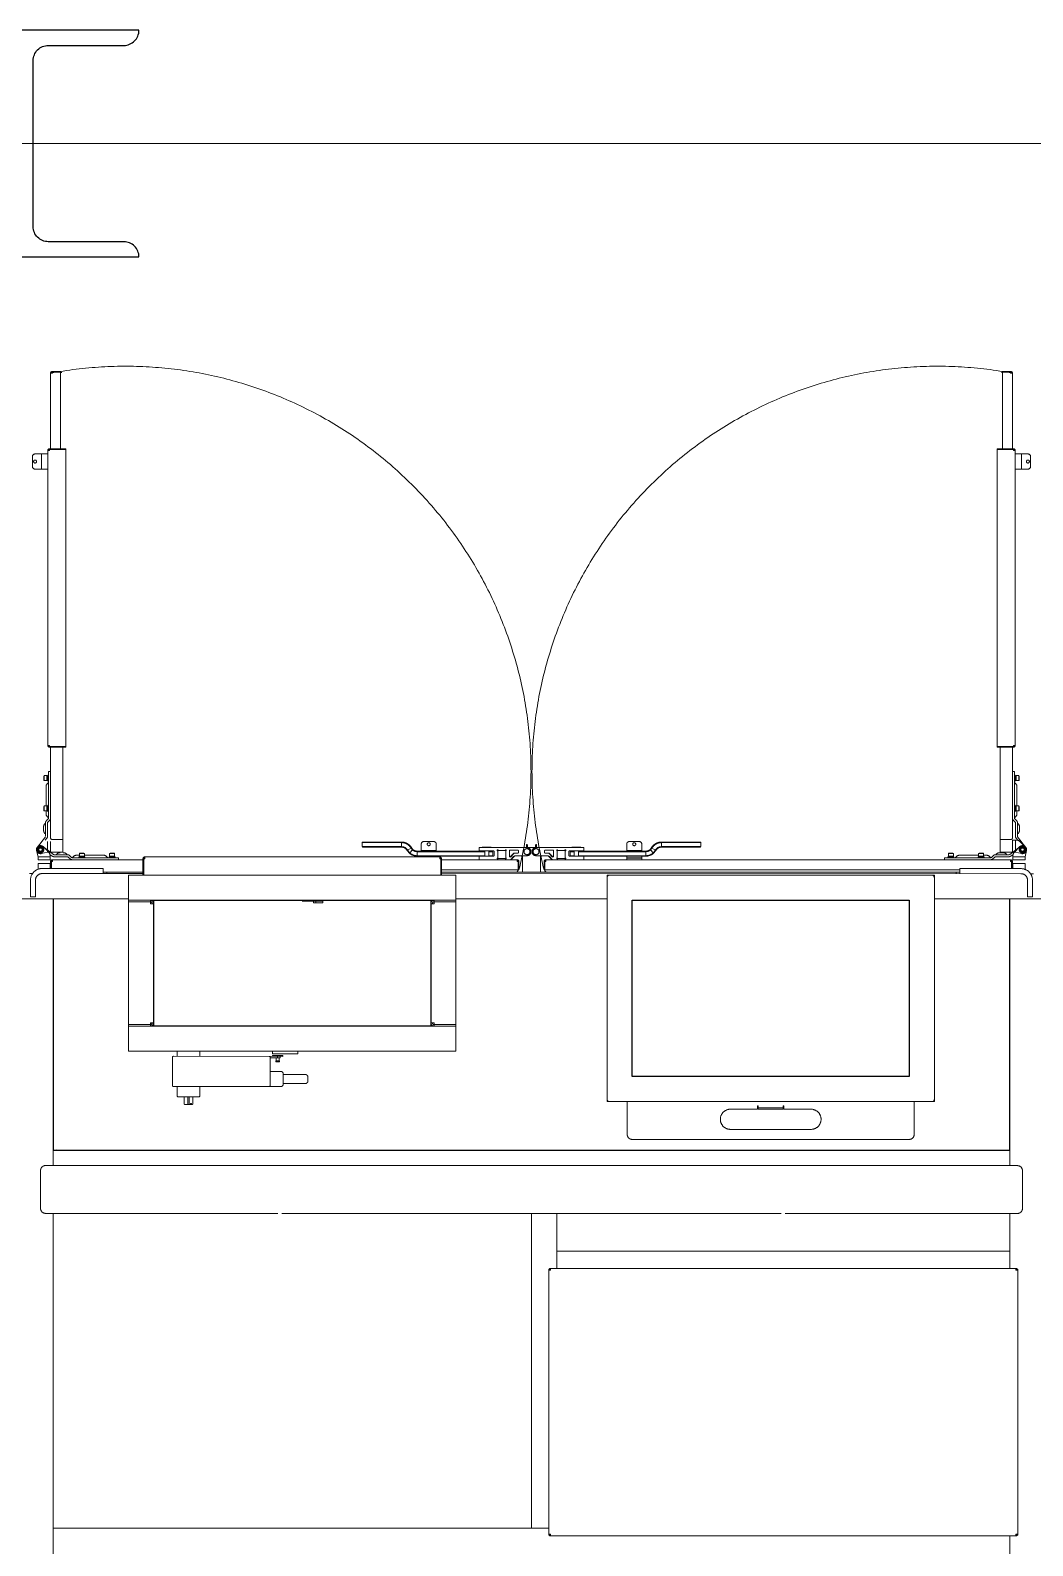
# Model space of a CAD drawing. Extents: x -681219 to -550379, y -242630 to -158199.
# Drawn here: x -580959 to -578969, y -207202 to -204192 of the extents above; entities that cross this region are included whole.
import ezdxf
from ezdxf.lldxf.tags import DXFTag

# ---------------------------------------------------------------- set-up
doc = ezdxf.new("R2010")
doc.units = 0
doc.header["$LTSCALE"] = 1000
doc.linetypes.add('DASHED2', pattern=[9.525, 6.35, -3.175])
doc.layers.get('0').update_dxf_attribs({"linetype": 'CONTINUOUS'})
for name, color, linetype, lineweight in [('famsun', 7, 'CONTINUOUS', 0), ('future', 4, 'DASHED2', 0), ('轴网_轴线', 1, 'CENTER2', 0)]:
    doc.layers.add(name, color=color, linetype=linetype, lineweight=lineweight)
doc.layers.add('GY_Bj_Hatch', color=9, linetype='CONTINUOUS')
doc.layers.add('interface', color=251, linetype='DASHED2')
tags = doc.linetypes.add('CENTER2', pattern=[28.575, 19.05, -3.175, 3.175, -3.175]).pattern_tags.tags
tags[10:11] = [DXFTag(74, 4), DXFTag(75, 0), DXFTag(340, '0'), DXFTag(46, 0.0), DXFTag(50, 0.0), DXFTag(44, 0.0), DXFTag(45, 0.0)]
tags[8:9] = [DXFTag(74, 4), DXFTag(75, 0), DXFTag(340, '0'), DXFTag(46, 0.0), DXFTag(50, 0.0), DXFTag(44, 0.0), DXFTag(45, 0.0)]
tags[6:7] = [DXFTag(74, 4), DXFTag(75, 0), DXFTag(340, '0'), DXFTag(46, 0.0), DXFTag(50, 0.0), DXFTag(44, 0.0), DXFTag(45, 0.0)]
tags[4:5] = [DXFTag(74, 4), DXFTag(75, 0), DXFTag(340, '0'), DXFTag(46, 0.0), DXFTag(50, 0.0), DXFTag(44, 0.0), DXFTag(45, 0.0)]

# ---------------------------------------------------------------- blocks, each defined once
blk = doc.blocks.new('轴网8FA15DC97FB90233')
at = {"layer": 'GY_Bj_Hatch', "color": 255}
blk.add_lwpolyline([(25275, 22725), (25725, 22725, -0.414214), (25695, 22695), (25545, 22695, 0.414214), (25515, 22665), (25515, 22335, 0.414214), (25545, 22305), (25695, 22305, -0.414214), (25725, 22275), (25275, 22275, -0.414214), (25305, 22305), (25455, 22305, 0.414214), (25485, 22335), (25485, 22665, 0.414214), (25455, 22695), (25305, 22695, -0.414214)], format="xyb", close=True, dxfattribs=at)
at = {"layer": '轴网_轴线'}
blk.add_line((-1200, 22500), (44200, 22500), dxfattribs=at)
blk = doc.blocks.new('GZDH002B0002XY_A_GZDH2200×2-8_V_1', base_point=(8943.5, 57016.5))
at = {"color": 0, "linetype": 'ByBlock', "lineweight": -2}
for p, q in [((11917.6, 58899.9), (11914.8, 58912.1)), ((11920.9, 58916.9), (11919.1, 58913.9)), ((11919.1, 58913.9), (11920.9, 58910.9)), ((11924.3, 58916.9), (11920.9, 58916.9)), ((11920.9, 58910.9), (11924.3, 58910.9)), ((11926.1, 58913.9), (11924.3, 58916.9)), ((11924.3, 58910.9), (11926.1, 58913.9)), ((11948.1, 58904.3), (11927.5, 58920.2)), ((11928.3, 58919.5), (11938.8, 58908.8)), ((12562.1, 58928.9), (12561.1, 58927.9)), ((12639.5, 58927.9), (12561.1, 58927.9)), ((12561.1, 58919.9), (12561.1, 58927.9)), ((12562.1, 58918.9), (12561.1, 58919.9)), ((12561.1, 58919.9), (12639.5, 58919.9)), ((12562.1, 58928.9), (12639.5, 58928.9)), ((12639.5, 58918.9), (12562.1, 58918.9)), ((12639.5, 58919.9), (12639.5, 58927.9)), ((12651.6, 58912.9), (12650.8, 58912.4)), ((12655.1, 58906.9), (12650.8, 58912.4)), ((12651.6, 58912.9), (12658.6, 58916.9)), ((12651.6, 58912.9), (12655.8, 58907.7)), ((12661.2, 58913.6), (12655.8, 58907.7)), ((12661.2, 58913.6), (12658.6, 58916.9)), ((12659.4, 58917.4), (12661.9, 58914.3)), ((12670.7, 58910.9), (12804.6, 58910.9)), ((12670.7, 58909.9), (12670.7, 58910.9)), ((12678.6, 58910.9), (12678.6, 58924.9)), ((12708.6, 58911.9), (12678.6, 58911.9)), ((12703.6, 58929.9), (12683.6, 58929.9)), ((12708.6, 58910.9), (12708.6, 58924.9)), ((12793.6, 58911.9), (12793.6, 58917.4)), ((12794.1, 58917.9), (12888.6, 58917.9)), ((12821.6, 58911.4), (12794.1, 58911.4)), ((12817.6, 58918.9), (12799.7, 58918.9)), ((12799.7, 58918.9), (12799.7, 58918.4)), ((12817.6, 58918.4), (12799.7, 58918.4)), ((12799.7, 58918.4), (12800.2, 58917.9)), ((12804.6, 58911.4), (12804.6, 58900.9)), ((12812.6, 58900.9), (12812.6, 58911.4)), ((12812.6, 58910.9), (12820.1, 58910.9)), ((12817, 58917.9), (12817.6, 58918.4)), ((12817.6, 58918.4), (12817.6, 58918.9)), ((12821.1, 58909.9), (12820.1, 58910.9)), ((12829.6, 58912.9), (12829.6, 58911.9)), ((12831.1, 58913.4), (12830.1, 58913.4)), ((12830.6, 58896.4), (12830.6, 58912.4)), ((12830.6, 58912.4), (12846.6, 58912.4)), ((12847.1, 58913.4), (12846.1, 58913.4)), ((12846.6, 58912.4), (12846.6, 58896.4)), ((12847.6, 58911.9), (12847.6, 58912.9)), ((12853.6, 58911.9), (12853.6, 58900.4)), ((12870.6, 58912.9), (12854.6, 58912.9)), ((12871.6, 58907.9), (12871.6, 58911.9)), ((12910.6, 58918.4), (12884.6, 58918.4)), ((12887.5, 58919.9), (12887.5, 58922.9)), ((12887.5, 58918.4), (12887.5, 58919.7)), ((12889.7, 58919.9), (12889.7, 58922.9)), ((12889.7, 58919.7), (12889.7, 58919.9)), ((12889.7, 58919.7), (12889.7, 58918.4)), ((12905.5, 58919.9), (12905.5, 58922.9)), ((12905.5, 58919.9), (12905.5, 58919.7)), ((12905.5, 58918.4), (12905.5, 58919.7)), ((12906.6, 58917.9), (13001.1, 58917.9)), ((12907.7, 58919.9), (12907.7, 58922.9)), ((12907.7, 58919.7), (12907.7, 58919.9)), ((12907.7, 58919.7), (12907.7, 58918.4)), ((12923.6, 58911.9), (12923.6, 58907.9)), ((12940.6, 58912.9), (12924.6, 58912.9)), ((12941.6, 58900.4), (12941.6, 58911.9)), ((12947.6, 58911.9), (12947.6, 58912.9)), ((12948.1, 58913.4), (12949.1, 58913.4)), ((12948.6, 58912.4), (12948.6, 58896.4)), ((12964.6, 58912.4), (12948.6, 58912.4)), ((12964.1, 58913.4), (12965.1, 58913.4)), ((12964.6, 58896.4), (12964.6, 58912.4)), ((12965.6, 58912.9), (12965.6, 58911.9)), ((13001.1, 58911.4), (12973.6, 58911.4)), ((12974.1, 58909.9), (12975.1, 58910.9)), ((12975.1, 58910.9), (12982.6, 58910.9)), ((12977.7, 58918.9), (12977.7, 58918.4)), ((12995.6, 58918.9), (12977.7, 58918.9)), ((12977.7, 58918.4), (12978.2, 58917.9)), ((12995.6, 58918.4), (12977.7, 58918.4)), ((12982.6, 58911.4), (12982.6, 58900.9)), ((12990.6, 58900.9), (12990.6, 58911.4)), ((12990.6, 58910.9), (13124.5, 58910.9)), ((12995, 58917.9), (12995.6, 58918.4)), ((12995.6, 58918.4), (12995.6, 58918.9)), ((13001.6, 58917.4), (13001.6, 58911.9)), ((13086.6, 58910.9), (13086.6, 58924.9)), ((13116.6, 58911.9), (13086.6, 58911.9)), ((13111.6, 58929.9), (13091.6, 58929.9)), ((13116.6, 58910.9), (13116.6, 58924.9)), ((13124.5, 58909.9), (13124.5, 58910.9)), ((13133.3, 58914.3), (13135.8, 58917.4)), ((13133.3, 58914.3), (13134, 58913.6)), ((13136.7, 58916.9), (13134, 58913.6)), ((13134, 58913.6), (13139.4, 58907.7)), ((13143.6, 58912.9), (13136.7, 58916.9)), ((13139.4, 58907.7), (13143.6, 58912.9)), ((13144.5, 58912.4), (13140.1, 58906.9)), ((13144.5, 58912.4), (13143.6, 58912.9)), ((13155.7, 58928.9), (13233.1, 58928.9)), ((13234.1, 58927.9), (13155.7, 58927.9)), ((13155.7, 58919.9), (13155.7, 58927.9)), ((13155.7, 58919.9), (13234.1, 58919.9)), ((13233.1, 58918.9), (13155.7, 58918.9)), ((13233.1, 58928.9), (13234.1, 58927.9)), ((13233.1, 58918.9), (13234.1, 58919.9)), ((13234.1, 58927.9), (13234.1, 58919.9)), ((13847.2, 58904.3), (13867.7, 58920.2)), ((13866.9, 58919.5), (13856.5, 58908.8)), ((13869.1, 58913.9), (13870.9, 58916.9)), ((13870.9, 58910.9), (13869.1, 58913.9)), ((13874.3, 58916.9), (13870.9, 58916.9)), ((13870.9, 58910.9), (13874.3, 58910.9)), ((13876.1, 58913.9), (13874.3, 58916.9)), ((13874.3, 58910.9), (13876.1, 58913.9)), ((13877.6, 58899.9), (13880.4, 58912.1)), ((11917.6, 58893.9), (11917.6, 58899.9)), ((11917.6, 58899.9), (11941.6, 58899.9)), ((11941.6, 58893.9), (11917.6, 58893.9)), ((11917.6, 58886.4), (11941.6, 58886.4)), ((11917.6, 58874.9), (11917.6, 58886.4)), ((11945.6, 58901.1), (11941.2, 58904.5)), ((11941.6, 58901.8), (11941.6, 58893.9)), ((11941.6, 58886.4), (11941.6, 58876.4)), ((11942.6, 58890.4), (11944.1, 58890.4)), ((11942.6, 58876.4), (11942.6, 58890.4)), ((11944.1, 58890.4), (11944.1, 58876.4)), ((11944.1, 58890.4), (11944.1, 58876.4)), ((11946.1, 58890.4), (11944.1, 58890.4)), ((11946.1, 58893.9), (12126.1, 58893.9)), ((11946.1, 58890.4), (11946.1, 58893.9)), ((11976.1, 58903.9), (11949.3, 58903.9)), ((11976.1, 58899.9), (11949.3, 58899.9)), ((11981.2, 58895.6), (11977.5, 58899.3)), ((11984, 58898.5), (11980.4, 58902.1)), ((12077.6, 58897.9), (11985.4, 58897.9)), ((11999.7, 58902.9), (11994.3, 58902.9)), ((12010.7, 58899.5), (11998.7, 58899.5)), ((11998.7, 58899.5), (11998.7, 58897.9)), ((12000.8, 58907.1), (11999.7, 58906.5)), ((12009.7, 58906.5), (11999.7, 58906.5)), ((11999.7, 58906.5), (11999.7, 58901.1)), ((12009.7, 58901.1), (11999.7, 58901.1)), ((12000.1, 58901.1), (12000.1, 58900.8)), ((12008.7, 58907.1), (12000.8, 58907.1)), ((12009.7, 58906.5), (12008.7, 58907.1)), ((12009.4, 58899.5), (12009.4, 58901.1)), ((12009.7, 58901.1), (12009.7, 58906.5)), ((12047.6, 58902.9), (12009.7, 58902.9)), ((12010.7, 58897.9), (12010.7, 58899.5)), ((12070.7, 58899.5), (12058.7, 58899.5)), ((12058.7, 58899.5), (12058.7, 58897.9)), ((12060.8, 58907.1), (12059.7, 58906.5)), ((12069.7, 58906.5), (12059.7, 58906.5)), ((12059.7, 58906.5), (12059.7, 58901.1)), ((12069.7, 58901.1), (12059.7, 58901.1)), ((12060.1, 58901.1), (12060.1, 58900.8)), ((12068.7, 58907.1), (12060.8, 58907.1)), ((12069.7, 58906.5), (12068.7, 58907.1)), ((12069.4, 58899.5), (12069.4, 58901.1)), ((12069.7, 58901.1), (12069.7, 58906.5)), ((12070.7, 58897.9), (12070.7, 58899.5)), ((12077.6, 58897.9), (12077.6, 58893.9)), ((12126.1, 58895.9), (12127.6, 58895.9)), ((12126.1, 58863.4), (12126.1, 58895.9)), ((12126.1, 58863.4), (12126.1, 58895.9)), ((12126.1, 58895.9), (12127.6, 58895.9)), ((12129.6, 58895.9), (12127.6, 58895.9)), ((12129.6, 58895.9), (12127.6, 58895.9)), ((12127.6, 58863.4), (12127.6, 58895.9)), ((12127.6, 58895.9), (12127.6, 58863.4)), ((12127.6, 58863.4), (12127.6, 58895.9)), ((12127.6, 58863.4), (12127.6, 58895.9)), ((12127.6, 58863.4), (12127.6, 58895.9)), ((12127.6, 58893.9), (12127.6, 58893.9)), ((12715.6, 58899.3), (12129.6, 58899.4)), ((12129.6, 58895.9), (12129.6, 58899.4)), ((12715.6, 58899.4), (12129.6, 58899.4)), ((12129.6, 58895.9), (12129.6, 58899.4)), ((12655.8, 58907.7), (12655.1, 58906.9)), ((12670.7, 58909.9), (12670.7, 58901.9)), ((12804.6, 58909.9), (12670.7, 58909.9)), ((12670.7, 58901.9), (12670.7, 58900.9)), ((12670.7, 58901.9), (12804.6, 58901.9)), ((12821.6, 58900.9), (12670.7, 58900.9)), ((12678.6, 58899.4), (12678.6, 58900.9)), ((12708.6, 58899.4), (12708.6, 58900.9)), ((12715.6, 58895.9), (12715.6, 58899.4)), ((12715.6, 58897.8), (12715.6, 58899.3)), ((12715.6, 58895.8), (12715.6, 58899.3)), ((12715.6, 58897.9), (12715.6, 58895.8)), ((12717.6, 58895.9), (12715.6, 58895.9)), ((12717.6, 58895.8), (12715.6, 58895.8)), ((12719.1, 58895.9), (12717.6, 58895.9)), ((12717.6, 58895.9), (12717.6, 58863.4)), ((12717.6, 58863.4), (12717.6, 58895.9)), ((12719.1, 58895.8), (12717.6, 58895.8)), ((12717.6, 58863.3), (12717.6, 58895.8)), ((12717.6, 58895.8), (12717.6, 58863.3)), ((12717.6, 58893.9), (12717.6, 58893.9)), ((12719.1, 58895.9), (12719.1, 58863.4)), ((12719.1, 58863.3), (12719.1, 58895.8)), ((12719.1, 58895.8), (12719.1, 58863.3)), ((12719.1, 58893.9), (12869.1, 58893.9)), ((12793.6, 58894.4), (12793.6, 58900.4)), ((12821.1, 58909.9), (12812.6, 58909.9)), ((12812.6, 58901.9), (12821.1, 58901.9)), ((12821.1, 58901.9), (12820.1, 58900.9)), ((12821.1, 58909.9), (12821.1, 58901.9)), ((12823.6, 58902.9), (12823.6, 58909.4)), ((12829.6, 58896.9), (12829.6, 58895.9)), ((12830.1, 58895.4), (12831.1, 58895.4)), ((12846.6, 58896.4), (12830.6, 58896.4)), ((12846.1, 58895.4), (12847.1, 58895.4)), ((12847.6, 58895.9), (12847.6, 58896.9)), ((12855.3, 58899.6), (12862.3, 58906.6)), ((12862.6, 58906.2), (12855.7, 58899.3)), ((12855.9, 58893.9), (12862.8, 58900.8)), ((12863.1, 58900.4), (12856.6, 58893.9)), ((12863, 58906.9), (12870.6, 58906.9)), ((12888.6, 58901.9), (12866.7, 58901.9)), ((12869.1, 58890.4), (12869.1, 58893.9)), ((12871.1, 58890.4), (12869.1, 58890.4)), ((12872.6, 58890.4), (12871.1, 58890.4)), ((12871.1, 58890.4), (12871.1, 58873.9)), ((12871.1, 58873.9), (12871.1, 58890.4)), ((12872.6, 58890.4), (12872.6, 58873.9)), ((12879.6, 58869.4), (12879.6, 58901.9)), ((12928.5, 58901.9), (12906.6, 58901.9)), ((12915.6, 58869.4), (12915.6, 58901.9)), ((12922.6, 58890.4), (12924.1, 58890.4)), ((12922.6, 58873.9), (12922.6, 58890.4)), ((12923.6, 58886.9), (12923.6, 58874.3)), ((12926.1, 58890.4), (12924.1, 58890.4)), ((12924.1, 58890.4), (12924.1, 58873.9)), ((12924.1, 58888.8), (12924.1, 58890.4)), ((12924.6, 58906.9), (12932.3, 58906.9)), ((12926.1, 58890.4), (12926.1, 58893.9)), ((12926.1, 58893.9), (13849.1, 58893.9)), ((12938.6, 58893.9), (12932.1, 58900.4)), ((12932.4, 58900.8), (12939.3, 58893.9)), ((12939.6, 58899.3), (12932.6, 58906.2)), ((12933, 58906.6), (12939.9, 58899.6)), ((12947.6, 58895.9), (12947.6, 58896.9)), ((12949.1, 58895.4), (12948.1, 58895.4)), ((12948.6, 58896.4), (12964.6, 58896.4)), ((12965.1, 58895.4), (12964.1, 58895.4)), ((12965.6, 58896.9), (12965.6, 58895.9)), ((12971.6, 58909.4), (12971.6, 58902.9)), ((12973.6, 58900.9), (13124.5, 58900.9)), ((12982.6, 58909.9), (12974.1, 58909.9)), ((12974.1, 58901.9), (12974.1, 58909.9)), ((12974.1, 58901.9), (12982.6, 58901.9)), ((12974.1, 58901.9), (12975.1, 58900.9)), ((13124.5, 58909.9), (12990.6, 58909.9)), ((12990.6, 58901.9), (13124.5, 58901.9)), ((13001.6, 58900.4), (13001.6, 58894.4)), ((13086.6, 58893.9), (13086.6, 58900.9)), ((13086.6, 58896.9), (13116.6, 58896.9)), ((13088, 58897.9), (13115.2, 58897.9)), ((13088, 58897.9), (13088, 58897.6)), ((13088, 58897.6), (13115.2, 58897.6)), ((13088, 58897.6), (13088.8, 58896.9)), ((13098.4, 58896.9), (13099.2, 58897.6)), ((13099.2, 58897.6), (13099.2, 58897.9)), ((13104, 58897.9), (13104, 58897.6)), ((13104, 58897.6), (13104.8, 58896.9)), ((13114.4, 58896.9), (13115.2, 58897.6)), ((13115.2, 58897.6), (13115.2, 58897.9)), ((13116.6, 58900.9), (13116.6, 58893.9)), ((13124.5, 58909.9), (13124.5, 58901.9)), ((13124.5, 58900.9), (13124.5, 58901.9)), ((13140.1, 58906.9), (13139.4, 58907.7)), ((13717.6, 58893.9), (13717.6, 58897.9)), ((13717.6, 58897.9), (13809.8, 58897.9)), ((13724.5, 58899.5), (13724.5, 58897.9)), ((13736.5, 58899.5), (13724.5, 58899.5)), ((13726.6, 58907.1), (13725.5, 58906.5)), ((13725.5, 58906.5), (13725.5, 58901.1)), ((13735.5, 58906.5), (13725.5, 58906.5)), ((13735.5, 58901.1), (13725.5, 58901.1)), ((13725.9, 58901.1), (13725.9, 58899.5)), ((13734.5, 58907.1), (13726.6, 58907.1)), ((13735.5, 58906.5), (13734.5, 58907.1)), ((13735.2, 58899.5), (13735.2, 58899.7)), ((13735.5, 58901.1), (13735.5, 58906.5)), ((13736.5, 58897.9), (13736.5, 58899.5)), ((13785.5, 58902.9), (13747.7, 58902.9)), ((13796.5, 58899.5), (13784.5, 58899.5)), ((13784.5, 58899.5), (13784.5, 58897.9)), ((13786.6, 58907.1), (13785.5, 58906.5)), ((13785.5, 58906.5), (13785.5, 58901.1)), ((13795.5, 58906.5), (13785.5, 58906.5)), ((13795.5, 58901.1), (13785.5, 58901.1)), ((13785.9, 58901.1), (13785.9, 58899.5)), ((13794.5, 58907.1), (13786.6, 58907.1)), ((13795.5, 58906.5), (13794.5, 58907.1)), ((13795.2, 58899.5), (13795.2, 58899.7)), ((13795.5, 58901.1), (13795.5, 58906.5)), ((13800.9, 58902.9), (13795.5, 58902.9)), ((13796.5, 58897.9), (13796.5, 58899.5)), ((13811.2, 58898.5), (13814.9, 58902.1)), ((13814, 58895.6), (13817.7, 58899.3)), ((13819.1, 58903.9), (13845.9, 58903.9)), ((13819.1, 58899.9), (13845.9, 58899.9)), ((13833.9, 58907.9), (13827.3, 58907.9)), ((13849.1, 58890.4), (13849.1, 58893.9)), ((13851.1, 58890.4), (13849.1, 58890.4)), ((13849.6, 58901.1), (13854, 58904.5)), ((13851.1, 58890.4), (13851.1, 58876.4)), ((13852.6, 58890.4), (13851.1, 58890.4)), ((13851.1, 58876.4), (13851.1, 58890.4)), ((13852.6, 58890.4), (13852.6, 58876.4)), ((13853.6, 58893.9), (13853.6, 58901.8)), ((13853.6, 58899.9), (13877.6, 58899.9)), ((13877.6, 58893.9), (13853.6, 58893.9)), ((13853.6, 58876.4), (13853.6, 58886.4)), ((13853.6, 58886.4), (13877.6, 58886.4)), ((13877.6, 58899.9), (13877.6, 58893.9)), ((13877.6, 58886.4), (13877.6, 58874.9)), ((11900.6, 58866.4), (11906.6, 58866.4)), ((11902.6, 58820.4), (11902.6, 58853.4)), ((11912.6, 58853.4), (11912.6, 58820.4)), ((11925.6, 58876.4), (12047.1, 58876.4)), ((11925.6, 58866.4), (12126.1, 58866.4)), ((12047.1, 58866.4), (12047.1, 58876.4)), ((12126.1, 58869.4), (12047.1, 58869.4)), ((12054.6, 58866.4), (12054.6, 58869.4)), ((12097.6, 58863.4), (12097.6, 58820.2)), ((12747.6, 58863.3), (12097.6, 58863.4)), ((12127.6, 58869.4), (12127.6, 58869.4)), ((12127.6, 58866.4), (12127.6, 58866.4)), ((12717.6, 58869.3), (12717.6, 58869.3)), ((12717.6, 58866.3), (12717.6, 58866.3)), ((12719.1, 58873.9), (12871.1, 58873.9)), ((12719.1, 58869.3), (13748.1, 58869.2)), ((12719.1, 58866.3), (13869.6, 58866.2)), ((12747.6, 58820.1), (12747.6, 58863.3)), ((12747.6, 58863.3), (12747.6, 58820.1)), ((12870.3, 58871.9), (12868.4, 58869.4)), ((12872.6, 58873.9), (12871.1, 58873.9)), ((12922.6, 58873.9), (12923.6, 58873.9)), ((12924.1, 58873.9), (13748.1, 58873.9)), ((12924.4, 58871.9), (12926.4, 58869.4)), ((13047.6, 58413.3), (13047.6, 58863.3)), ((13047.6, 58863.3), (13697.6, 58863.3)), ((13697.6, 58863.3), (13697.6, 58413.3)), ((13740.6, 58869.2), (13740.6, 58866.2)), ((13748.1, 58876.2), (13748.1, 58866.2)), ((13869.6, 58876.2), (13748.1, 58876.2)), ((13882.6, 58820.2), (13882.6, 58853.2)), ((13888.6, 58866.2), (13894.6, 58866.2)), ((13892.6, 58853.2), (13892.6, 58820.2)), ((11912.6, 58820.4), (11902.6, 58820.4)), ((13892.6, 58820.2), (13882.6, 58820.2)), ((12097.6, 58816.4), (11697.6, 58816.4)), ((11947.6, 58286.4), (11947.6, 58816.4)), ((11947.6, 58808.4), (11948.1, 58808.9)), ((11948.1, 58317.4), (11948.1, 58816.4)), ((12097.6, 58820.2), (12097.6, 58813.4)), ((12097.6, 58813.4), (12097.6, 58810.4)), ((12097.6, 58813.4), (12747.6, 58813.3)), ((12097.6, 58810.4), (12097.6, 58566.4)), ((12140.8, 58810.4), (12097.6, 58810.4)), ((12097.6, 58810.4), (12097.6, 58810.4)), ((12097.6, 58810.4), (12140.8, 58810.4)), ((12105.6, 58810.4), (12105.6, 58810.4)), ((12121.6, 58810.4), (12121.6, 58810.4)), ((12140.8, 58813.4), (12140.8, 58810.4)), ((12140.8, 58806.6), (12140.8, 58810.4)), ((12147.6, 58806.6), (12140.8, 58806.6)), ((12147.6, 58813.4), (12147.6, 58563.4)), ((12483.2, 58811.3), (12442.2, 58811.3)), ((12464.4, 58811.3), (12464.4, 58808.3)), ((12464.4, 58808.3), (12483.2, 58808.3)), ((12469.1, 58811.3), (12469.1, 58808.3)), ((12482.8, 58813.3), (12482.8, 58811.3)), ((12483.2, 58811.3), (12483.2, 58808.3)), ((12697.6, 58563.3), (12697.6, 58813.3)), ((12704.4, 58806.5), (12697.6, 58806.5)), ((12704.4, 58813.3), (12704.4, 58810.3)), ((12704.4, 58810.3), (12747.6, 58810.3)), ((12747.6, 58810.3), (12704.4, 58810.3)), ((12704.4, 58810.3), (12704.4, 58806.5)), ((12723.6, 58810.3), (12723.6, 58810.3)), ((12739.6, 58810.3), (12739.6, 58810.3)), ((12747.6, 58813.3), (12747.6, 58820.1)), ((12747.6, 58820.1), (12747.6, 58813.3)), ((12747.6, 58816.3), (12747.6, 58816.3)), ((13047.6, 58816.3), (12747.6, 58816.3)), ((12747.6, 58813.3), (12747.6, 58810.3)), ((12747.6, 58566.3), (12747.6, 58810.3)), ((12747.6, 58810.3), (12747.6, 58810.3)), ((13097.6, 58463.3), (13097.6, 58813.3)), ((13097.6, 58813.3), (13647.6, 58813.3)), ((13647.6, 58813.3), (13647.6, 58463.3)), ((17897.6, 58816), (13697.6, 58816.3)), ((13847.1, 58317.2), (13847.1, 58816.2)), ((13847.1, 58808.7), (13847.6, 58808.2)), ((13847.6, 58286.2), (13847.6, 58816.2)), ((11948.1, 58736.4), (11947.6, 58736.4)), ((13847.6, 58736.2), (13847.1, 58736.2)), ((12097.6, 58566.4), (12140.8, 58566.4)), ((12097.6, 58566.4), (12097.6, 58566.4)), ((12097.6, 58513.4), (12097.6, 58566.4)), ((12140.8, 58566.4), (12097.6, 58566.4)), ((12747.6, 58563.3), (12097.6, 58563.4)), ((12105.6, 58566.4), (12105.6, 58566.4)), ((12121.6, 58566.4), (12121.6, 58566.4)), ((12140.8, 58570.2), (12147.6, 58570.2)), ((12140.8, 58566.4), (12140.8, 58570.2)), ((12140.8, 58563.4), (12140.8, 58566.4)), ((12697.6, 58570.1), (12704.4, 58570.1)), ((12704.4, 58570.1), (12704.4, 58566.3)), ((12747.6, 58566.3), (12704.4, 58566.3)), ((12704.4, 58566.3), (12747.6, 58566.3)), ((12704.4, 58563.3), (12704.4, 58566.3)), ((12723.6, 58566.3), (12723.6, 58566.3)), ((12739.6, 58566.3), (12739.6, 58566.3)), ((12747.6, 58513.3), (12747.6, 58566.3)), ((12747.6, 58566.3), (12747.6, 58566.3)), ((12097.6, 58513.4), (12747.6, 58513.3)), ((12184.5, 58445.4), (12184.5, 58501.4)), ((12186.5, 58503.4), (12403.5, 58503.3)), ((12194, 58513.4), (12194, 58503.4)), ((12239, 58503.4), (12239, 58513.4)), ((12378.5, 58501.3), (12378.5, 58469.5)), ((12378.5, 58500.3), (12398.4, 58500.3)), ((12383.5, 58513.3), (12383.5, 58508.3)), ((12433.5, 58508.3), (12383.5, 58508.3)), ((12383.5, 58503.3), (12383.5, 58505.3)), ((12383.5, 58505.3), (12403.5, 58505.3)), ((12390, 58494.3), (12390, 58492.3)), ((12397, 58494.3), (12390, 58494.3)), ((12397, 58492.3), (12390, 58492.3)), ((12390.8, 58500.3), (12390.8, 58494.3)), ((12393.5, 58503.3), (12393.5, 58500.3)), ((12396.2, 58494.3), (12396.2, 58500.3)), ((12397, 58492.3), (12397, 58494.3)), ((12398.4, 58500.3), (12398.4, 58503.3)), ((12403.5, 58505.3), (12403.5, 58503.3)), ((12433.5, 58508.3), (12433.5, 58513.3)), ((12399.7, 58473.3), (12378.5, 58473.3)), ((12378.5, 58458.3), (12378.5, 58469.5)), ((12404.7, 58448.3), (12404.7, 58468.3)), ((12448.5, 58467.3), (12404.7, 58467.3)), ((12453.5, 58454.3), (12453.5, 58462.3)), ((13647.6, 58463.3), (13097.6, 58463.3)), ((12399.7, 58443.3), (12186.5, 58443.4)), ((12194, 58443.4), (12194, 58424.9)), ((12239, 58424.9), (12239, 58443.4)), ((12378.5, 58447.2), (12378.5, 58458.3)), ((12378.5, 58447.2), (12378.5, 58445.3)), ((12404.7, 58449.3), (12448.5, 58449.3)), ((12196, 58422.9), (12237, 58422.9)), ((12208, 58422.9), (12208, 58408.9)), ((12208.1, 58422.9), (12208.1, 58408.9)), ((12209, 58407.9), (12224, 58407.9)), ((12214.9, 58408.9), (12214.9, 58422.9)), ((12218, 58422.9), (12218, 58408.9)), ((12220.7, 58409.9), (12220.7, 58407.9)), ((12222.1, 58409.9), (12220.7, 58409.9)), ((12222.1, 58407.9), (12222.1, 58409.9)), ((12224.8, 58408.9), (12224.8, 58422.9)), ((12225, 58408.9), (12225, 58422.9)), ((13697.6, 58413.3), (13047.6, 58413.3)), ((13087.6, 58348.3), (13087.6, 58413.3)), ((13346.6, 58405.1), (13347.6, 58405.1)), ((13346.6, 58405.1), (13346.6, 58398.3)), ((13347.6, 58398.3), (13347.6, 58405.1)), ((13347.6, 58401.3), (13397.6, 58401.3)), ((13397.6, 58405.1), (13398.6, 58405.1)), ((13397.6, 58405.1), (13397.6, 58398.3)), ((13398.6, 58405.1), (13398.6, 58398.3)), ((13657.6, 58413.3), (13657.6, 58348.3)), ((11947.6, 58396.4), (11948.1, 58396.4)), ((13292.6, 58398.3), (13346.6, 58398.3)), ((13397.6, 58398.3), (13347.6, 58398.3)), ((13398.6, 58398.3), (13452.6, 58398.3)), ((13847.1, 58396.2), (13847.6, 58396.2)), ((13452.6, 58358.3), (13292.6, 58358.3)), ((11948.1, 58323.9), (11947.6, 58324.4)), ((11947.6, 58316.4), (13847.6, 58316.2)), ((13847.1, 58317.2), (11948.1, 58317.4)), ((11955.6, 58316.4), (11954.6, 58317.4)), ((12027.6, 58317.4), (12027.6, 58316.4)), ((13647.6, 58338.3), (13097.6, 58338.3)), ((13767.6, 58316.2), (13767.6, 58317.2)), ((13840.6, 58317.2), (13839.6, 58316.2)), ((13847.6, 58324.2), (13847.1, 58323.7)), ((11932.6, 58286.4), (13862.6, 58286.2)), ((11922.6, 58201.4), (11922.6, 58276.4)), ((13872.6, 58276.2), (13872.6, 58201.2)), ((12393.6, 58191.3), (11932.6, 58191.4)), ((11947.5, 57512), (11947.6, 58191.4)), ((13393.6, 58191.3), (12401.6, 58191.3)), ((12897.6, 58191.3), (12897.5, 57566.3)), ((12947.6, 58081.9), (12947.6, 58191.3)), ((13862.6, 58191.2), (13401.6, 58191.3)), ((13847.6, 58081.8), (13847.6, 58191.2)), ((12947.6, 58116.3), (13847.6, 58116.2)), ((12932, 58078.4), (12931.9, 57554.2)), ((12932, 58078.4), (12932, 58080.4)), ((12932, 58080.4), (12933.5, 58080.4)), ((12932, 58078.4), (12935.5, 58078.4)), ((12933.5, 58081.8), (12933.5, 58080.4)), ((12933.5, 58081.8), (12935.5, 58081.8)), ((12933.5, 58080.4), (12935.5, 58080.4)), ((12933.5, 58080.4), (12933.9, 58080)), ((12933.5, 58078.4), (12933.5, 58080.4)), ((12933.9, 58080), (12933.5, 58080.4)), ((12933.9, 58080), (12935.5, 58078.4)), ((12935.5, 58080), (12933.9, 58080)), ((12933.9, 58080), (12933.9, 58078.4)), ((13859.7, 58081.8), (12935.5, 58081.9)), ((12935.5, 58081.9), (12935.5, 58078.4)), ((13859.7, 58081.8), (13859.7, 58078.3)), ((13859.7, 58081.8), (13861.6, 58081.8)), ((13859.7, 58080.3), (13861.6, 58080.3)), ((13861.2, 58079.9), (13859.7, 58079.9)), ((13861.2, 58079.9), (13859.7, 58078.3)), ((13863.2, 58078.3), (13859.7, 58078.3)), ((13861.2, 58079.9), (13861.6, 58080.3)), ((13861.6, 58080.3), (13861.2, 58079.9)), ((13861.2, 58078.3), (13861.2, 58079.9)), ((13861.6, 58081.8), (13861.6, 58080.3)), ((13861.6, 58080.3), (13861.6, 58078.3)), ((13863.1, 58080.3), (13861.6, 58080.3)), ((13863.1, 58080.3), (13863.1, 58078.3)), ((13863.1, 57554.1), (13863.2, 58078.3)), ((12931.9, 57566.3), (11947.5, 57566.4)), ((12931.9, 57554.2), (12935.4, 57554.2)), ((12932, 57552.2), (12932, 57554.2)), ((12932, 57552.2), (12933.5, 57552.2)), ((12933.5, 57552.2), (12933.5, 57554.2)), ((12933.5, 57552.2), (12933.8, 57552.6)), ((12933.8, 57552.6), (12933.5, 57552.2)), ((12933.5, 57550.8), (12933.5, 57552.2)), ((12935.4, 57552.2), (12933.5, 57552.2)), ((12935.4, 57550.8), (12933.5, 57550.8)), ((12933.8, 57552.6), (12935.4, 57554.2)), ((12933.8, 57554.2), (12933.8, 57552.6)), ((12933.8, 57552.6), (12935.4, 57552.6)), ((12935.4, 57554.2), (12935.4, 57550.7)), ((12935.4, 57550.7), (13859.6, 57550.6)), ((13847.5, 57511.8), (13847.5, 57550.6)), ((13863.1, 57554.1), (13859.6, 57554.1)), ((13861.2, 57552.5), (13859.6, 57554.1)), ((13859.6, 57550.6), (13859.6, 57554.1)), ((13859.6, 57552.5), (13861.2, 57552.5)), ((13861.6, 57552.2), (13859.6, 57552.2)), ((13861.6, 57550.7), (13859.6, 57550.7)), ((13861.2, 57552.5), (13861.2, 57554.1)), ((13861.6, 57552.2), (13861.2, 57552.6)), ((13861.2, 57552.5), (13861.6, 57552.2)), ((13861.6, 57554.1), (13861.6, 57552.2)), ((13863.1, 57552.2), (13861.6, 57552.2)), ((13861.6, 57550.7), (13861.6, 57552.2)), ((13863.1, 57554.1), (13863.1, 57552.2))]:
    blk.add_line(p, q, dxfattribs=at)
for centre, radius in [((11922.6, 58913.9), 6.5), ((11922.6, 58913.9), 5.11), ((12693.6, 58924.7), 3), ((12888.6, 58909.9), 6), ((12906.6, 58909.9), 6), ((13101.6, 58924.7), 3), ((13872.6, 58913.9), 6.5), ((13872.6, 58913.9), 5.11)]:
    blk.add_circle(centre, radius, dxfattribs=at)
for centre, radius, start, end in [((11922.6, 58913.9), 8, 44.3327, 282.9032), ((12639.5, 58905.9), 23, 29.9999, 89.9908), ((12639.5, 58905.9), 22, 30, 89.9998), ((12639.5, 58905.9), 14, 29.9985, 90.0028), ((12639.5, 58905.9), 13, 30.0011, 89.9766), ((12670.7, 58923.9), 14, 227.3677, 270.0051), ((12670.7, 58923.9), 13, 227.4142, 269.9999), ((12683.6, 58924.9), 5, 90, 180), ((12703.6, 58924.9), 5, 0, 90), ((12794.1, 58917.4), 0.5, 90, 180), ((12794.1, 58911.9), 0.5, 180, 270), ((12821.6, 58909.4), 2, 0, 90), ((12830.1, 58912.9), 0.5, 90, 180), ((12830.1, 58911.9), 0.5, 180, 270), ((12830.1, 58910.9), 0.5, 0, 90), ((12831.1, 58912.9), 0.5, 0, 90), ((12832.1, 58912.9), 0.5, 180, 270), ((12845.1, 58912.9), 0.5, 270, 0), ((12846.1, 58912.9), 0.5, 90, 180), ((12847.1, 58910.9), 0.5, 90, 180), ((12847.1, 58912.9), 0.5, 0, 90), ((12847.1, 58911.9), 0.5, 270, 0), ((12854.6, 58911.9), 1, 90, 180), ((12870.6, 58911.9), 1, 0, 90), ((12884.6, 58913.4), 5, 90, 115.8419), ((12888.6, 58922.9), 1.1, 0, 180), ((12888.6, 58909.9), 8, 270, 90), ((12906.6, 58909.9), 8, 90, 270), ((12906.6, 58922.9), 1.1, 0, 180), ((12910.6, 58913.4), 5, 64.1581, 90), ((12924.6, 58911.9), 1, 90, 180), ((12940.6, 58911.9), 1, 0, 90), ((12948.1, 58912.9), 0.5, 90, 180), ((12948.1, 58911.9), 0.5, 180, 270), ((12948.1, 58910.9), 0.5, 0, 90), ((12949.1, 58912.9), 0.5, 0, 90), ((12950.1, 58912.9), 0.5, 180, 270), ((12963.1, 58912.9), 0.5, 270, 0), ((12964.1, 58912.9), 0.5, 90, 180), ((12965.1, 58910.9), 0.5, 90, 180), ((12965.1, 58912.9), 0.5, 0, 90), ((12965.1, 58911.9), 0.5, 270, 0), ((12973.6, 58909.4), 2, 90, 180), ((13001.1, 58917.4), 0.5, 0, 90), ((13001.1, 58911.9), 0.5, 270, 0), ((13091.6, 58924.9), 5, 90, 180), ((13111.6, 58924.9), 5, 0, 90), ((13124.5, 58923.9), 13, 270.0001, 312.5857), ((13124.5, 58923.9), 14, 269.981, 312.6244), ((13155.7, 58905.9), 23, 90, 150), ((13155.7, 58905.9), 22, 89.9875, 149.9907), ((13155.7, 58905.9), 14, 89.9978, 150.0042), ((13155.7, 58905.9), 13, 90.0053, 149.9978), ((13872.6, 58913.9), 8, 257.0968, 135.6673), ((11931.6, 58901.8), 10, 0, 44.3327), ((11946.1, 58890.4), 3.5, 90, 180), ((11946.1, 58890.4), 2, 90, 180), ((11949.3, 58905.9), 6, 232.2731, 270), ((11949.3, 58905.9), 2, 232.2731, 270), ((11953.6, 58904.4), 0.5, 270, 324.6235), ((11961.4, 58898.9), 9, 90, 144.6235), ((11967.9, 58898.9), 9, 35.3765, 90), ((11975.6, 58904.4), 0.5, 215.3765, 270), ((11976.1, 58897.9), 6, 45, 90), ((11976.1, 58897.9), 2, 45, 90), ((11985.4, 58899.9), 6, 225, 270), ((11985.4, 58899.9), 2, 225, 270), ((11985.9, 58898.4), 0.5, 270, 331.7263), ((11994.3, 58893.9), 9, 90, 151.7263), ((12004.7, 58900.8), 4.65, 177.1116, 197.0793), ((12004.7, 58899.7), 4.65, 162.9207, 182.8884), ((12047.6, 58893.9), 9, 28.2737, 90), ((12055.9, 58898.4), 0.5, 208.2737, 270), ((12064.7, 58900.8), 4.65, 177.1116, 197.0793), ((12064.7, 58899.7), 4.65, 162.9207, 182.8884), ((12129.6, 58895.9), 3.5, 90, 180), ((12129.6, 58895.9), 3.5, 89.996, 179.996), ((12129.6, 58895.9), 2, 89.996, 179.996), ((12129.6, 58895.9), 2, 90, 180), ((12129.6, 58895.9), 2, 89.996, 179.996), ((12670.7, 58923.9), 23, 227.4005, 270.012), ((12670.7, 58923.9), 22, 227.3819, 270), ((12715.6, 58895.9), 3.5, 0, 90), ((12715.6, 58895.8), 3.5, 359.996, 89.996), ((12715.6, 58895.8), 3.5, 359.996, 89.996), ((12715.6, 58895.9), 2, 0, 90), ((12715.6, 58895.8), 2, 359.996, 89.996), ((12794.1, 58900.4), 0.5, 90, 180), ((12794.1, 58894.4), 0.5, 180, 270), ((12821.6, 58902.9), 2, 270, 0), ((12830.1, 58896.9), 0.5, 90, 180), ((12830.1, 58895.9), 0.5, 180, 270), ((12830.1, 58897.9), 0.5, 270, 0), ((12831.1, 58895.9), 0.5, 270, 0), ((12832.1, 58895.9), 0.5, 90, 180), ((12845.1, 58895.9), 0.5, 0, 90), ((12846.1, 58895.9), 0.5, 180, 270), ((12847.1, 58897.9), 0.5, 180, 270), ((12847.1, 58896.9), 0.5, 0, 90), ((12847.1, 58895.9), 0.5, 270, 0), ((12854.6, 58900.4), 1, 180, 315), ((12863, 58905.9), 1, 90, 135), ((12866.7, 58896.9), 5, 90, 135), ((12869.1, 58890.4), 3.5, 0, 90), ((12869.1, 58890.4), 2, 0, 90), ((12870.6, 58907.9), 1, 270, 0), ((12926.1, 58890.4), 3.5, 90, 180), ((12924.6, 58907.9), 1, 180, 270), ((12927.6, 58886.9), 4, 150.9859, 180), ((12926.1, 58890.4), 2, 90, 180), ((12928.5, 58896.9), 5, 45, 90), ((12932.3, 58905.9), 1, 45, 90), ((12940.6, 58900.4), 1, 225, 0), ((12948.1, 58896.9), 0.5, 90, 180), ((12948.1, 58895.9), 0.5, 180, 270), ((12948.1, 58897.9), 0.5, 270, 0), ((12949.1, 58895.9), 0.5, 270, 0), ((12950.1, 58895.9), 0.5, 90, 180), ((12963.1, 58895.9), 0.5, 0, 90), ((12964.1, 58895.9), 0.5, 180, 270), ((12965.1, 58897.9), 0.5, 180, 270), ((12965.1, 58896.9), 0.5, 0, 90), ((12965.1, 58895.9), 0.5, 270, 0), ((12973.6, 58902.9), 2, 180, 270), ((13001.1, 58900.4), 0.5, 0, 90), ((13001.1, 58894.4), 0.5, 270, 0), ((13124.5, 58923.9), 22, 270.0002, 312.6176), ((13124.5, 58923.9), 23, 269.988, 312.6107), ((13730.5, 58900.8), 4.65, 342.9207, 2.8884), ((13730.5, 58899.7), 4.65, 357.1116, 17.0793), ((13739.3, 58898.4), 0.5, 270, 331.7263), ((13747.7, 58893.9), 9, 90, 151.7263), ((13790.5, 58900.8), 4.65, 342.9207, 2.8884), ((13790.5, 58899.7), 4.65, 357.1116, 17.0793), ((13800.9, 58893.9), 9, 28.2737, 90), ((13809.3, 58898.4), 0.5, 208.2737, 270), ((13809.8, 58899.9), 2, 270, 315), ((13809.8, 58899.9), 6, 270, 315), ((13819.1, 58897.9), 6, 90, 135), ((13819.1, 58897.9), 2, 90, 135), ((13819.6, 58904.4), 0.5, 270, 324.6235), ((13827.3, 58898.9), 9, 90, 144.6235), ((13833.9, 58898.9), 9, 35.3765, 90), ((13845.9, 58905.9), 2, 270, 307.7269), ((13845.9, 58905.9), 6, 270, 307.7269), ((13849.1, 58890.4), 3.5, 0, 90), ((13849.1, 58890.4), 2, 0, 90), ((13863.6, 58901.8), 10, 135.6673, 180), ((11925.6, 58853.4), 23, 89.996, 179.996), ((11925.6, 58853.4), 13, 89.996, 179.996), ((12867.1, 58874.3), 4, 322.7462, 0), ((12927.6, 58874.3), 4, 180, 217.2538), ((13052.6, 58858.3), 5, 89.996, 179.996), ((13692.6, 58858.3), 5, 359.996, 89.996), ((13869.6, 58853.2), 23, 359.996, 89.996), ((13869.6, 58853.2), 13, 359.996, 89.996), ((12140.8, 58806.6), 6.8, 359.996, 89.996), ((12140.8, 58806.6), 3.8, 359.996, 89.996), ((12704.4, 58806.5), 6.8, 89.996, 179.996), ((12704.4, 58806.5), 3.8, 89.996, 179.996), ((12140.8, 58570.2), 6.8, 269.996, 359.996), ((12140.8, 58570.2), 3.8, 269.996, 359.996), ((12149.6, 58565.4), 2, 179.996, 269.996), ((12695.6, 58565.3), 2, 269.996, 359.996), ((12704.4, 58570.1), 6.8, 179.996, 269.996), ((12704.4, 58570.1), 3.8, 179.996, 269.996), ((12186.5, 58501.4), 2, 89.996, 179.996), ((12376.5, 58501.3), 2, 359.996, 89.996), ((12399.7, 58468.3), 5, 359.996, 89.996), ((12448.5, 58462.3), 5, 359.996, 89.996), ((12186.5, 58445.4), 2, 179.996, 269.996), ((12376.5, 58445.3), 2, 269.996, 359.996), ((12399.7, 58448.3), 5, 269.996, 359.996), ((12448.5, 58454.3), 5, 269.996, 359.996), ((12196, 58424.9), 2, 179.996, 269.996), ((12209, 58408.9), 1, 179.996, 269.996), ((12224, 58408.9), 1, 269.996, 359.996), ((12237, 58424.9), 2, 269.996, 359.996), ((13052.6, 58418.3), 5, 179.996, 269.996), ((13692.6, 58418.3), 5, 269.996, 359.996), ((13292.6, 58378.3), 20, 89.996, 269.996), ((13452.6, 58378.3), 20, 269.996, 89.996), ((13097.6, 58348.3), 10, 179.996, 269.996), ((13647.6, 58348.3), 10, 269.996, 359.996), ((11932.6, 58276.4), 10, 89.996, 179.996), ((13862.6, 58276.2), 10, 359.996, 89.996), ((11932.6, 58201.4), 10, 179.996, 269.996), ((13862.6, 58201.2), 10, 269.996, 359.996)]:
    blk.add_arc(centre, radius, start, end, dxfattribs=at)
for points, knots in [([(12887.5, 58919.9), (12887.5, 58919.9), (12887.5, 58919.8), (12887.5, 58919.8), (12887.5, 58919.8), (12887.5, 58919.7)], [0, 0, 0, 0, 0.5, 0.5, 1, 1, 1, 1]), ([(12889.7, 58919.7), (12889.7, 58919.5), (12889.6, 58919.4), (12889.2, 58919.1), (12888.9, 58919), (12888.3, 58919), (12888, 58919.1), (12887.6, 58919.4), (12887.5, 58919.5), (12887.5, 58919.7)], [0, 0, 0, 0, 0.25, 0.25, 0.5, 0.5, 0.75, 0.75, 1, 1, 1, 1]), ([(12907.7, 58919.7), (12907.7, 58919.5), (12907.6, 58919.4), (12907.2, 58919.1), (12906.9, 58919), (12906.3, 58919), (12906, 58919.1), (12905.6, 58919.4), (12905.5, 58919.5), (12905.5, 58919.7)], [0, 0, 0, 0, 0.25, 0.25, 0.5, 0.5, 0.75, 0.75, 1, 1, 1, 1]), ([(12208.1, 58408.9), (12208.1, 58408.7), (12208.1, 58408.6), (12208.2, 58408.5), (12208.3, 58408.4), (12208.4, 58408.2), (12208.5, 58408.2), (12208.6, 58408.1), (12208.7, 58408), (12208.9, 58407.9), (12209, 58407.9), (12209.3, 58407.9), (12209.5, 58407.9), (12209.6, 58407.9)], [0, 0, 0, 0, 0.125, 0.125, 0.25, 0.25, 0.375, 0.375, 0.5, 0.5, 0.75, 0.75, 1, 1, 1, 1]), ([(12213.4, 58407.9), (12213.6, 58407.9), (12213.7, 58407.9), (12214, 58407.9), (12214.2, 58407.9), (12214.5, 58408.1), (12214.6, 58408.2), (12214.8, 58408.4), (12214.8, 58408.5), (12214.9, 58408.6), (12214.9, 58408.7), (12214.9, 58408.9)], [0, 0, 0, 0, 0.25, 0.25, 0.5, 0.5, 0.75, 0.75, 0.875, 0.875, 1, 1, 1, 1]), ([(12218, 58408.9), (12218, 58408.7), (12218, 58408.6), (12218.1, 58408.5), (12218.2, 58408.4), (12218.3, 58408.2), (12218.4, 58408.2), (12218.5, 58408.1), (12218.6, 58408), (12218.8, 58407.9), (12218.9, 58407.9), (12219.2, 58407.9), (12219.4, 58407.9), (12219.5, 58407.9)], [0, 0, 0, 0, 0.125, 0.125, 0.25, 0.25, 0.375, 0.375, 0.5, 0.5, 0.75, 0.75, 1, 1, 1, 1]), ([(12223.3, 58407.9), (12223.5, 58407.9), (12223.6, 58407.9), (12223.9, 58407.9), (12224.1, 58407.9), (12224.4, 58408.1), (12224.5, 58408.2), (12224.7, 58408.4), (12224.7, 58408.5), (12224.8, 58408.6), (12224.8, 58408.7), (12224.8, 58408.9)], [0, 0, 0, 0, 0.25, 0.25, 0.5, 0.5, 0.75, 0.75, 0.875, 0.875, 1, 1, 1, 1])]:
    blk.add_open_spline(points, degree=3, knots=knots, dxfattribs=at)
at = {"layer": 'interface', "lineweight": -2, "ltscale": 9.675166}
for p, q in [((11942.6, 59710.4), (11942.6, 59860.4)), ((11946.1, 59860.4), (11942.6, 59860.4)), ((11946.1, 59863.9), (11962.6, 59863.9)), ((11946.1, 59863.9), (11946.1, 59862.4)), ((11962.6, 59862.4), (11946.1, 59862.4)), ((11946.1, 59862.4), (11962.6, 59862.4)), ((11946.1, 59862.4), (11946.1, 59860.4)), ((11962.6, 59863.9), (11962.6, 59862.4)), ((11962.6, 59710.4), (11962.6, 59862.4)), ((13832.6, 59863.9), (13832.6, 59862.4)), ((13849.1, 59863.9), (13832.6, 59863.9)), ((13832.6, 59710.4), (13832.6, 59862.4)), ((13832.6, 59862.4), (13849.1, 59862.4)), ((13849.1, 59862.4), (13832.6, 59862.4)), ((13849.1, 59863.9), (13849.1, 59862.4)), ((13849.1, 59862.4), (13849.1, 59860.4)), ((13849.1, 59860.4), (13852.6, 59860.4)), ((13852.6, 59710.4), (13852.6, 59860.4)), ((11906.6, 59694.9), (11906.6, 59674.9)), ((11937.1, 59699.9), (11911.6, 59699.9)), ((11924.6, 59699.9), (11924.6, 59669.9)), ((11937.1, 59706.9), (11937.1, 59120.9)), ((11937.2, 59706.9), (11937.1, 59120.9)), ((11940.6, 59706.9), (11937.1, 59706.9)), ((11940.7, 59706.9), (11937.2, 59706.9)), ((11938.7, 59706.9), (11937.2, 59706.9)), ((11938.7, 59706.9), (11940.7, 59706.9)), ((11940.6, 59710.4), (11973.1, 59710.4)), ((11940.6, 59710.4), (11940.6, 59708.9)), ((11940.6, 59708.9), (11973.1, 59708.9)), ((11973.1, 59708.9), (11940.6, 59708.9)), ((11940.6, 59708.9), (11940.6, 59706.9)), ((11940.7, 59710.4), (11973.2, 59710.4)), ((11940.7, 59710.4), (11940.7, 59708.9)), ((11973.2, 59710.4), (11940.7, 59710.4)), ((11940.7, 59708.9), (11973.2, 59708.9)), ((11973.2, 59708.9), (11940.7, 59708.9)), ((11940.7, 59708.9), (11940.7, 59706.9)), ((11942.6, 59708.9), (11942.6, 59708.9)), ((11973.1, 59117.4), (11973.1, 59710.4)), ((13822.1, 59710.4), (13854.6, 59710.4)), ((13854.6, 59710.4), (13822.1, 59710.4)), ((13822.1, 59117.4), (13822.1, 59710.4)), ((13854.6, 59710.4), (13822.1, 59710.4)), ((13854.6, 59708.9), (13822.1, 59708.9)), ((13854.6, 59708.9), (13822.1, 59708.9)), ((13822.1, 59708.9), (13854.6, 59708.9)), ((13822.1, 59708.9), (13854.6, 59708.9)), ((13852.6, 59708.9), (13852.6, 59708.9)), ((13854.6, 59710.4), (13854.6, 59708.9)), ((13854.6, 59710.4), (13854.6, 59708.9)), ((13854.6, 59708.9), (13854.6, 59706.9)), ((13854.6, 59708.9), (13854.6, 59706.9)), ((13854.6, 59706.9), (13858.1, 59706.9)), ((13854.6, 59706.9), (13858.1, 59706.9)), ((13856.6, 59706.9), (13854.6, 59706.9)), ((13856.6, 59706.9), (13858.1, 59706.9)), ((13858.1, 59706.9), (13858.1, 59120.9)), ((13858.1, 59706.9), (13858.1, 59120.9)), ((13858.1, 59699.9), (13883.6, 59699.9)), ((13870.6, 59699.9), (13870.6, 59669.9)), ((11911.6, 59669.9), (11937.1, 59669.9)), ((13858.1, 59669.9), (13883.6, 59669.9)), ((11940.6, 59120.9), (11937.1, 59120.9)), ((11940.6, 59120.9), (11937.1, 59120.9)), ((11940.6, 59120.9), (11940.6, 59118.9)), ((11940.6, 59120.9), (11940.6, 59118.9)), ((11940.6, 59117.4), (11940.6, 59118.9)), ((11940.6, 59117.4), (11940.6, 59118.9)), ((11973.1, 59118.9), (11940.6, 59118.9)), ((11940.6, 59118.9), (11973.1, 59118.9)), ((11973.1, 59118.9), (11940.6, 59118.9)), ((11973.1, 59118.9), (11940.6, 59118.9)), ((11973.1, 59118.9), (11940.6, 59118.9)), ((11973.1, 59117.4), (11940.6, 59117.4)), ((11973.1, 59117.4), (11940.6, 59117.4)), ((11942.6, 59118.9), (11942.6, 59118.9)), ((11942.6, 58937.4), (11942.6, 59117.4)), ((11967.1, 59117.4), (11967.1, 59038.4)), ((13822.1, 59118.9), (13854.6, 59118.9)), ((13822.1, 59118.9), (13854.6, 59118.9)), ((13854.6, 59118.9), (13822.1, 59118.9)), ((13822.1, 59118.9), (13854.6, 59118.9)), ((13822.1, 59118.9), (13854.6, 59118.9)), ((13822.1, 59117.4), (13854.6, 59117.4)), ((13822.1, 59117.4), (13854.6, 59117.4)), ((13828.1, 59117.4), (13828.1, 59038.4)), ((13852.6, 59118.9), (13852.6, 59118.9)), ((13852.6, 58937.4), (13852.6, 59117.4)), ((13854.6, 59120.9), (13854.6, 59118.9)), ((13854.6, 59120.9), (13858.1, 59120.9)), ((13854.6, 59120.9), (13858.1, 59120.9)), ((13854.6, 59120.9), (13854.6, 59118.9)), ((13854.6, 59117.4), (13854.6, 59118.9)), ((13854.6, 59117.4), (13854.6, 59118.9)), ((11937, 59062), (11937, 59050)), ((11938.6, 59062), (11937, 59062)), ((11938.6, 59068.9), (11942.6, 59068.9)), ((11938.6, 59068.9), (11938.6, 58976.7)), ((13856.6, 59068.9), (13852.6, 59068.9)), ((13856.6, 59068.9), (13856.6, 58976.7)), ((13856.6, 59062), (13858.2, 59062)), ((13858.2, 59062), (13858.2, 59050)), ((11930, 59061), (11929.4, 59059.9)), ((11929.4, 59059.9), (11929.4, 59052)), ((11929.4, 59052), (11930, 59051)), ((11930, 59061), (11930, 59051)), ((11935.4, 59061), (11930, 59061)), ((11930, 59051), (11935.4, 59051)), ((11933.6, 59038.8), (11933.6, 59001)), ((11935.4, 59061), (11935.4, 59051)), ((11937, 59060.6), (11935.4, 59060.6)), ((11935.4, 59051.3), (11935.6, 59051.3)), ((11937, 59050), (11938.6, 59050)), ((11967.1, 59038.4), (11967.1, 58935.4)), ((13828.1, 58908.9), (13828.1, 59038.4)), ((13858.2, 59050), (13856.6, 59050)), ((13858.2, 59060.6), (13859.8, 59060.6)), ((13859.8, 59051.3), (13859.6, 59051.3)), ((13859.8, 59061), (13859.8, 59051)), ((13859.8, 59061), (13865.2, 59061)), ((13865.2, 59051), (13859.8, 59051)), ((13861.6, 59038.8), (13861.6, 59001)), ((13865.2, 59061), (13865.2, 59051)), ((13865.2, 59061), (13865.8, 59059.9)), ((13865.8, 59052), (13865.2, 59051)), ((13865.8, 59059.9), (13865.8, 59052)), ((11930, 59001), (11929.4, 58999.9)), ((11930, 59001), (11930, 58991)), ((11935.4, 59001), (11930, 59001)), ((11935.4, 59001), (11935.4, 58991)), ((11937, 59002), (11937, 58990)), ((11938.6, 59002), (11937, 59002)), ((13856.6, 59002), (13858.2, 59002)), ((13858.2, 59002), (13858.2, 58990)), ((13859.8, 59001), (13859.8, 58991)), ((13859.8, 59001), (13865.2, 59001)), ((13865.2, 59001), (13865.2, 58991)), ((13865.2, 59001), (13865.8, 58999.9)), ((11929.4, 58999.9), (11929.4, 58992)), ((11929.4, 58992), (11930, 58991)), ((11930, 58991), (11935.4, 58991)), ((11933.6, 58991), (11933.6, 58985.6)), ((11938, 58975.3), (11934.4, 58971.6)), ((11937, 59000.6), (11935.4, 59000.6)), ((11935.4, 58991.3), (11935.6, 58991.3)), ((11937, 58990), (11938.6, 58990)), ((11940.9, 58972.5), (11937.2, 58968.8)), ((13854.4, 58972.5), (13858, 58968.8)), ((13858.2, 58990), (13856.6, 58990)), ((13857.2, 58975.3), (13860.9, 58971.6)), ((13858.2, 59000.6), (13859.8, 59000.6)), ((13859.8, 58991.3), (13859.6, 58991.3)), ((13865.2, 58991), (13859.8, 58991)), ((13861.6, 58991), (13861.6, 58985.6)), ((13865.8, 58992), (13865.2, 58991)), ((13865.8, 58999.9), (13865.8, 58992)), ((11928.6, 58959.1), (11928.6, 58952.6)), ((11932.6, 58967.4), (11932.6, 58940.6)), ((11936.6, 58967.4), (11936.6, 58940.6)), ((13858.6, 58967.4), (13858.6, 58940.6)), ((13862.6, 58967.4), (13862.6, 58940.6)), ((13866.6, 58959.1), (13866.6, 58952.6)), ((11932.2, 58939.3), (11916.3, 58918.8)), ((11935.4, 58936.9), (11932, 58932.5)), ((11967.1, 58933.9), (11946.1, 58933.9)), ((11967.1, 58908.9), (11967.1, 58934.6)), ((13828.1, 58933.9), (13849.1, 58933.9)), ((13860.5, 58932.9), (13852.6, 58932.9)), ((13859.9, 58936.9), (13863.3, 58932.5)), ((13863, 58939.3), (13878.9, 58918.8)), ((13878.2, 58919.6), (13867.5, 58930))]:
    blk.add_line(p, q, dxfattribs=at)
at = {"layer": 'interface', "lineweight": -2, "ltscale": 0.139983}
blk.add_line((13888.6, 59694.9), (13888.6, 59674.9), dxfattribs=at)
at = {"layer": 'interface', "lineweight": -2, "ltscale": 0.117967}
for p, q in [((11936.6, 58908.9), (11936.6, 58929.9)), ((11942.6, 58929.9), (11942.6, 58908.9)), ((11936.6, 58908.9), (11924.4, 58906.1)), ((11967.1, 58908.9), (11936.6, 58908.9))]:
    blk.add_line(p, q, dxfattribs=at)
at = {"layer": 'interface', "lineweight": -2, "ltscale": 0.020997}
blk.add_line((13852.6, 58932.9), (13852.6, 58908.9), dxfattribs=at)
at = {"layer": 'interface', "lineweight": -2, "ltscale": 0.087699}
for q in [(13858.6, 58932.9), (13870.8, 58906.1)]:
    blk.add_line((13858.6, 58908.9), q, dxfattribs=at)
at = {"layer": 'interface', "lineweight": -2, "ltscale": 0.171479}
blk.add_line((13858.6, 58908.9), (13828.1, 58908.9), dxfattribs=at)
at = {"layer": 'interface', "ltscale": 4.562871}
for points in [[(12147.6, 58813.4), (12697.6, 58813.4), (12697.6, 58563.3), (12147.6, 58563.3)], [(13097.6, 58813.3), (13647.6, 58813.3), (13647.6, 58463.3), (13097.6, 58463.3)]]:
    blk.add_lwpolyline(points, close=True, dxfattribs=at)
at = {"layer": 'interface', "lineweight": -2, "ltscale": 9.675166}
blk.add_circle((11911.8, 59684.9), 3, dxfattribs=at)
at = {"layer": 'interface', "lineweight": -2, "ltscale": 0.139983}
blk.add_circle((13883.4, 59684.9), 3, dxfattribs=at)
at = {"layer": 'interface', "lineweight": -2, "ltscale": 9.675166}
for centre, radius, start, end in [((12091.4, 59069), 805.2, 345.9741, 100.6486), ((13703.8, 59069), 805.2, 79.3514, 194.0259), ((11946.1, 59860.4), 3.5, 90, 180), ((11946.1, 59860.4), 2, 90, 180), ((11962.2, 59858.4), 4, 52.7462, 90), ((13833.1, 59858.4), 4, 90, 127.2538), ((13849.1, 59860.4), 3.5, 0, 90), ((13849.1, 59860.4), 2, 0, 90), ((11911.6, 59694.9), 5, 90, 180), ((11940.6, 59706.9), 3.5, 90, 180), ((11940.7, 59706.9), 3.5, 89.996, 179.996), ((11940.7, 59706.9), 3.5, 89.996, 179.996), ((11940.6, 59706.9), 2, 90, 180), ((11940.7, 59706.9), 2, 89.996, 179.996), ((13854.6, 59706.9), 3.5, 0.004, 90.004), ((13854.6, 59706.9), 3.5, 0.004, 90.004), ((13854.6, 59706.9), 3.5, 0, 90), ((13854.6, 59706.9), 2, 0.004, 90.004), ((13854.6, 59706.9), 2, 0, 90), ((11911.6, 59674.9), 5, 180, 270), ((11940.6, 59120.9), 3.5, 180, 270), ((11940.6, 59120.9), 3.5, 179.996, 269.996), ((11940.6, 59120.9), 2, 179.996, 269.996), ((11940.6, 59120.9), 2, 179.996, 269.996), ((11940.6, 59120.9), 2, 180, 270), ((13854.6, 59120.9), 3.5, 270.004, 0.004), ((13854.6, 59120.9), 2, 270.004, 0.004), ((13854.6, 59120.9), 2, 270, 0), ((13854.6, 59120.9), 3.5, 270, 0), ((13854.6, 59120.9), 2, 270.004, 0.004), ((11942.6, 59038.8), 9, 118.2737, 180), ((11935.6, 59056), 4.65, 267.1116, 287.0793), ((11936.8, 59056), 4.65, 252.9207, 272.8884), ((11938.1, 59047.2), 0.5, 298.2737, 0), ((13857.1, 59047.2), 0.5, 180, 241.7263), ((13852.6, 59038.8), 9, 0, 61.7263), ((13859.6, 59056), 4.65, 252.9207, 272.8884), ((13858.4, 59056), 4.65, 267.1116, 287.0793), ((11938.6, 58967.4), 6, 135, 180), ((11942.6, 58985.6), 9, 180, 241.7263), ((11935.6, 58996), 4.65, 267.1116, 287.0793), ((11936.8, 58996), 4.65, 252.9207, 272.8884), ((11936.6, 58976.7), 2, 315, 0), ((11938.1, 58977.2), 0.5, 0, 61.7263), ((11936.6, 58976.7), 6, 315, 0), ((13858.6, 58976.7), 6, 180, 225), ((13857.1, 58977.2), 0.5, 118.2737, 180), ((13858.6, 58976.7), 2, 180, 225), ((13852.6, 58985.6), 9, 298.2737, 0), ((13858.4, 58996), 4.65, 267.1116, 287.0793), ((13859.6, 58996), 4.65, 252.9207, 272.8884), ((13856.6, 58967.4), 6, 0, 45), ((11937.6, 58959.1), 9, 125.3765, 180), ((11937.6, 58952.6), 9, 180, 234.6235), ((11932.1, 58966.9), 0.5, 305.3765, 0), ((11938.6, 58967.4), 2, 135, 180), ((13856.6, 58967.4), 2, 0, 45), ((13863.1, 58966.9), 0.5, 180, 234.6235), ((13857.6, 58959.1), 9, 0, 54.6235), ((13857.6, 58952.6), 9, 305.3765, 0), ((11930.6, 58940.6), 6, 322.2731, 0), ((11946.1, 58937.4), 3.5, 180, 270), ((13849.1, 58937.4), 3.5, 270, 0), ((13864.6, 58940.6), 6, 180, 217.7269), ((13860.5, 58922.9), 10, 45.6673, 90), ((13864.6, 58940.6), 2, 180, 217.7269)]:
    blk.add_arc(centre, radius, start, end, dxfattribs=at)
at = {"layer": 'interface', "lineweight": -2, "ltscale": 0.139983}
for centre, start, end in [((13883.6, 59694.9), 0, 90), ((13883.6, 59674.9), 270, 0)]:
    blk.add_arc(centre, 5, start, end, dxfattribs=at)

msp = doc.modelspace()

# ---------------------------------------------------------------- block references
at = {"layer": 'famsun', "xscale": -1}
msp.add_blockref('轴网8FA15DC97FB90233', (-555468.721, -226916.6983), dxfattribs=at)
at = {"layer": 'future'}
msp.add_blockref('GZDH002B0002XY_A_GZDH2200×2-8_V_1', (-583918.319, -207716.6983), dxfattribs=at)

doc.saveas('drawing.dxf')
